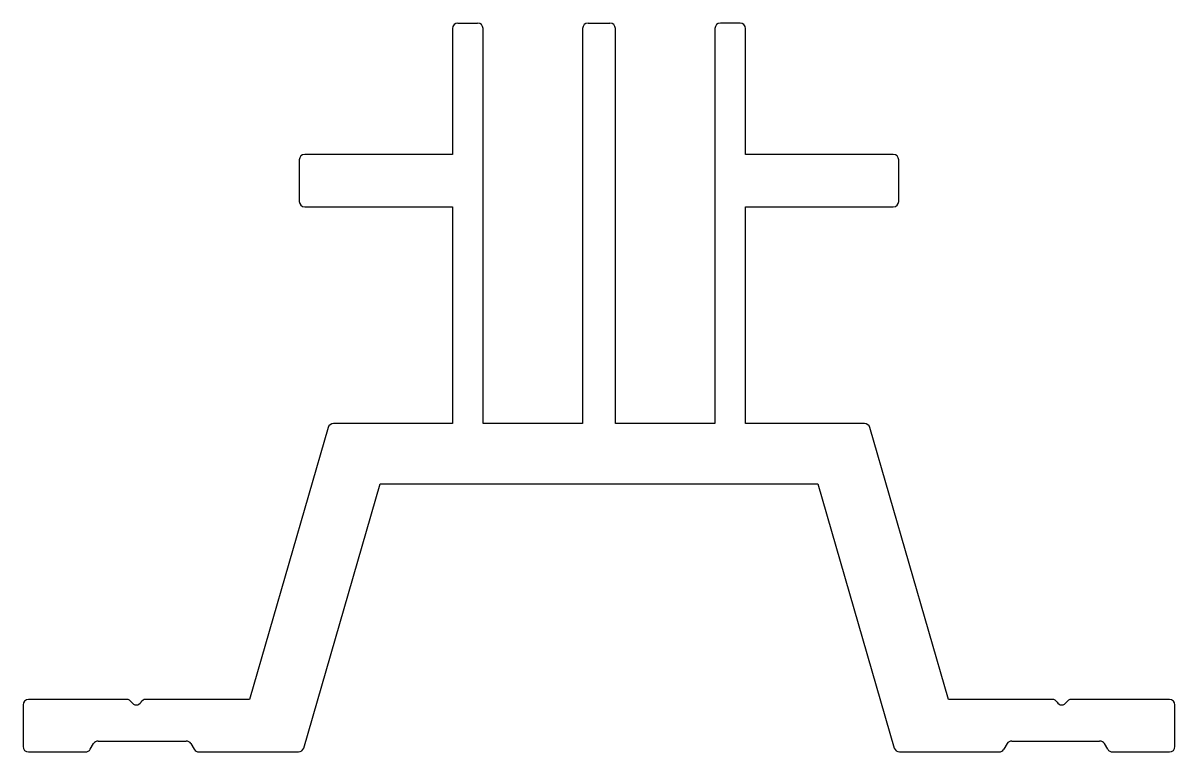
# Model space of a CAD drawing. Extents: x 2723.6 to 2776.3, y 1451.6 to 1484.9.
import ezdxf

# ---------------------------------------------------------------- set-up
doc = ezdxf.new("R2010")
doc.units = 0
doc.layers.get('0').update_dxf_attribs({"linetype": 'CONTINUOUS'})

msp = doc.modelspace()

# ---------------------------------------------------------------- linework, layer by layer
for p, q in [((2743.473, 1484.86), (2744.373, 1484.86)), ((2749.423, 1484.86), (2750.423, 1484.86)), ((2756.373, 1484.86), (2755.473, 1484.86)), ((2743.223, 1484.61), (2743.223, 1478.86)), ((2744.623, 1466.56), (2744.623, 1484.61)), ((2749.173, 1484.61), (2749.173, 1466.56)), ((2750.673, 1466.56), (2750.673, 1484.61)), ((2755.223, 1484.61), (2755.223, 1466.56)), ((2756.623, 1478.86), (2756.623, 1484.61)), ((2736.223, 1478.61), (2736.223, 1476.71)), ((2743.223, 1478.86), (2736.473, 1478.86)), ((2763.373, 1478.86), (2756.623, 1478.86)), ((2763.623, 1476.71), (2763.623, 1478.61)), ((2736.473, 1476.46), (2743.223, 1476.46)), ((2743.223, 1476.46), (2743.223, 1466.56)), ((2756.623, 1476.46), (2763.373, 1476.46)), ((2756.623, 1466.56), (2756.623, 1476.46)), ((2743.223, 1466.56), (2737.784, 1466.56)), ((2749.173, 1466.56), (2744.623, 1466.56)), ((2755.223, 1466.56), (2750.673, 1466.56)), ((2762.062, 1466.56), (2756.623, 1466.56)), ((2737.544, 1466.38), (2733.947, 1453.96)), ((2765.9, 1453.96), (2762.302, 1466.38)), ((2736.427, 1451.74), (2739.923, 1463.81)), ((2739.923, 1463.81), (2759.923, 1463.81)), ((2759.923, 1463.81), (2763.42, 1451.74)), ((2728.339, 1453.96), (2723.847, 1453.96)), ((2733.947, 1453.96), (2729.205, 1453.96)), ((2770.642, 1453.96), (2765.9, 1453.96)), ((2776, 1453.96), (2771.508, 1453.96)), ((2723.597, 1453.71), (2723.597, 1451.81)), ((2776.25, 1451.81), (2776.25, 1453.71)), ((2726.669, 1451.681), (2726.824, 1451.939)), ((2727.038, 1452.06), (2731.055, 1452.06)), ((2731.269, 1451.939), (2731.424, 1451.681)), ((2768.577, 1451.939), (2768.423, 1451.681)), ((2768.792, 1452.06), (2772.808, 1452.06)), ((2773.177, 1451.681), (2773.023, 1451.939)), ((2723.847, 1451.56), (2726.455, 1451.56)), ((2731.638, 1451.56), (2736.187, 1451.56)), ((2763.66, 1451.56), (2768.208, 1451.56)), ((2773.392, 1451.56), (2776, 1451.56))]:
    msp.add_line(p, q)
for centre, start, end in [((2743.473, 1484.61), 90, 180), ((2744.373, 1484.61), 0, 90), ((2749.423, 1484.61), 90, 180), ((2750.423, 1484.61), 0, 90), ((2755.473, 1484.61), 90, 180), ((2756.373, 1484.61), 0, 90), ((2736.473, 1478.61), 90, 180), ((2763.373, 1478.61), 0, 90), ((2736.473, 1476.71), 180, 270), ((2763.373, 1476.71), 270, 0), ((2737.784, 1466.31), 90, 163.8446), ((2762.062, 1466.31), 16.1554, 90), ((2723.847, 1453.71), 90, 180), ((2728.339, 1453.71), 30, 90), ((2728.772, 1453.96), 210, 330), ((2729.205, 1453.71), 90, 150), ((2770.642, 1453.71), 30, 90), ((2771.075, 1453.96), 210, 330), ((2771.508, 1453.71), 90, 150), ((2776, 1453.71), 0, 90), ((2723.847, 1451.81), 180, 270), ((2726.455, 1451.81), 270, 329.0363), ((2727.038, 1451.81), 90, 149.0363), ((2731.055, 1451.81), 30.9637, 90), ((2731.638, 1451.81), 210.9637, 270), ((2736.187, 1451.81), 270, 343.8446), ((2763.66, 1451.81), 196.1554, 270), ((2768.208, 1451.81), 270, 329.0364), ((2768.792, 1451.81), 90, 149.0364), ((2772.808, 1451.81), 30.9636, 90), ((2773.392, 1451.81), 210.9636, 270), ((2776, 1451.81), 270, 0)]:
    msp.add_arc(centre, 0.25, start, end)

doc.saveas('drawing.dxf')
